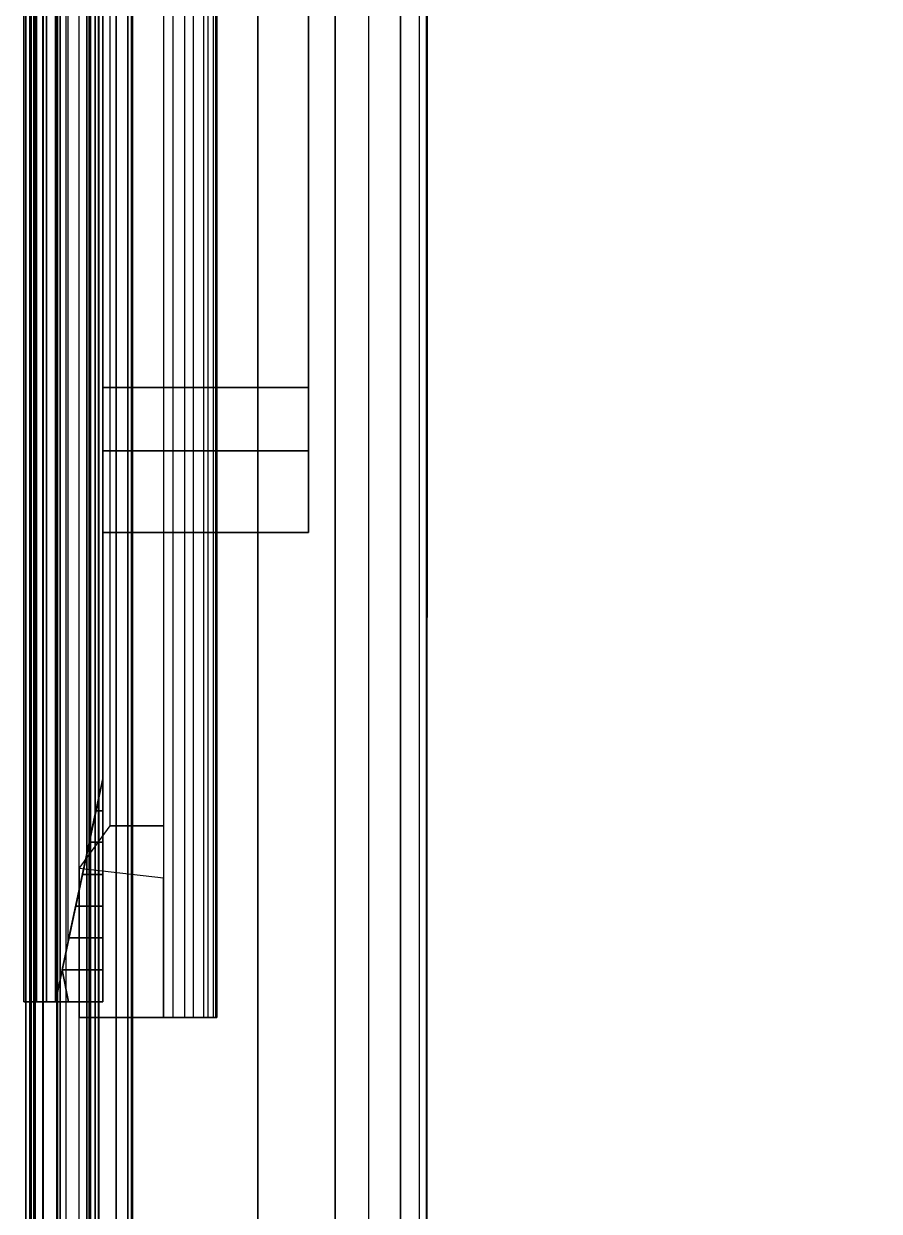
# Model space of a CAD drawing. Header units: inches. Extents: x -1 to 233, y 0 to 394.
# Drawn here: x -0.02 to 8.09, y 25.66 to 36.93 of the extents above; entities that cross this region are included whole.
import ezdxf

# ---------------------------------------------------------------- set-up
doc = ezdxf.new("R2010")
doc.units = ezdxf.units.IN
doc.header["$MEASUREMENT"] = 0
doc.layers.add('2', color=7, linetype='CONTINUOUS')

msp = doc.modelspace()

# ---------------------------------------------------------------- linework, layer by layer
at = {"layer": '2'}
for p, q in [((0, 0, 0.505), (0, 390, 0.505)), ((0, 16.2, 89.5), (0, 390, 89.5)), ((0, 16.2, 84.5), (0, 390, 84.5)), ((0, 16.2, 82.4), (0, 390, 82.4)), ((0, 0, 17.212), (0, 390, 17.212)), ((0, 0, 14.788), (0, 390, 14.788)), ((0.037, 0, 0.315), (0.037, 390, 0.315)), ((0.048, 0, 15.124), (0.048, 390, 15.124)), ((0.074, 16.2, 84.144), (0.074, 390, 84.144)), ((0.082, 16.2, 89.897), (0.082, 390, 89.897)), ((0.087, 16.2, 82.807), (0.087, 390, 82.807)), ((0.16, 0, 16.614), (0.16, 390, 16.614)), ((0.161, 0, 15.388), (0.161, 390, 15.388)), ((0.163, 0, 0.133), (0.163, 390, 0.133)), ((0.293, 16.2, 90.207), (0.293, 390, 90.207)), ((0.293, 16.2, 83.107), (0.293, 390, 83.107)), ((0.3, 16.2, 83.829), (0.3, 390, 83.829)), ((0.326, 0, 0.033), (0.326, 390, 0.033)), ((0.381, 0, 15.664), (0.381, 390, 15.664)), ((0.505, 0), (0.505, 390)), ((0.576, 16.2, 90.406), (0.576, 390, 90.406)), ((0.6, 0, 16.173), (0.6, 390, 16.173)), ((0.601, 16.2, 83.317), (0.601, 390, 83.317)), ((0.616, 16.2, 83.646), (0.616, 390, 83.646)), ((0.655, 0, 16.126), (0.655, 390, 16.126)), ((0.655, 0, 15.874), (0.655, 390, 15.874)), ((0.687, 0, 0.034), (0.687, 390, 0.034)), ((0.689, 0, 16.065), (0.689, 390, 16.065)), ((0.694, 0, 15.951), (0.694, 390, 15.951)), ((0.856, 0, 0.142), (0.856, 390, 0.142)), ((0.966, 0, 0.299), (0.966, 390, 0.299)), ((1, 16.2, 90.5), (1, 390, 90.5)), ((1, 16.2, 83.606), (1, 390, 83.606)), ((1, 16.2, 83.4), (1, 390, 83.4)), ((1.01, 0, 3.6), (1.01, 390, 3.6)), ((1.01, 0, 0.505), (1.01, 390, 0.505)), ((2.198, 0, 3.6), (2.198, 390, 3.6)), ((2.932, 0, 6.909), (2.932, 385.5, 6.909)), ((3.252, 0, 7.008), (3.252, 385.5, 7.008)), ((3.552, 0, 7.241), (3.552, 385.5, 7.241)), ((3.734, 0, 7.544), (3.734, 385.5, 7.544)), ((3.8, 0, 7.9), (3.8, 385.5, 7.9)), ((3.8, 0, 19.6), (3.8, 385.5, 19.6))]:
    msp.add_line(p, q, dxfattribs=at)
for points in [[(0.037, 0, 0.315), (0, 0, 0.505), (0, 390, 0.505), (0.037, 390, 0.315)], [(0, 0, 0.505), (0, 0, 14.788), (0, 390, 14.788), (0, 390, 0.505)], [(0.048, 0, 15.124), (0, 0, 14.788), (0, 390, 14.788), (0.048, 390, 15.124)], [(0.16, 390, 16.614), (0, 390, 17.212), (0, 0, 17.212), (0.16, 0, 16.614)], [(0, 0, 17.212), (0, 0, 82.4), (0, 390, 82.4), (0, 390, 17.212)], [(0, 390, 82.4), (0.087, 390, 82.807), (0.087, 16.2, 82.807), (0, 16.2, 82.4)], [(0.074, 390, 84.144), (0, 390, 84.5), (0, 16.2, 84.5), (0.074, 16.2, 84.144)], [(0, 16.2, 84.5), (0, 16.2, 89.5), (0, 390, 89.5), (0, 390, 84.5)], [(0, 390, 89.5), (0.082, 390, 89.897), (0.082, 16.2, 89.897), (0, 16.2, 89.5)], [(0.163, 390, 0.133), (0.037, 390, 0.315), (0.037, 0, 0.315), (0.163, 0, 0.133)], [(0.048, 390, 15.124), (0.161, 390, 15.388), (0.161, 0, 15.388), (0.048, 0, 15.124)], [(0.3, 16.2, 83.829), (0.074, 16.2, 84.144), (0.074, 390, 84.144), (0.3, 390, 83.829)], [(0.082, 16.2, 89.897), (0.293, 16.2, 90.207), (0.293, 390, 90.207), (0.082, 390, 89.897)], [(0.087, 16.2, 82.807), (0.293, 16.2, 83.107), (0.293, 390, 83.107), (0.087, 390, 82.807)], [(0.6, 0, 16.173), (0.16, 0, 16.614), (0.16, 390, 16.614), (0.6, 390, 16.173)], [(0.161, 0, 15.388), (0.381, 0, 15.664), (0.381, 390, 15.664), (0.161, 390, 15.388)], [(0.163, 0, 0.133), (0.326, 0, 0.033), (0.326, 390, 0.033), (0.163, 390, 0.133)], [(0.293, 390, 83.107), (0.601, 390, 83.317), (0.601, 16.2, 83.317), (0.293, 16.2, 83.107)], [(0.293, 390, 90.207), (0.576, 390, 90.406), (0.576, 16.2, 90.406), (0.293, 16.2, 90.207)], [(0.616, 390, 83.646), (0.3, 390, 83.829), (0.3, 16.2, 83.829), (0.616, 16.2, 83.646)], [(0.505, 390), (0.326, 390, 0.033), (0.326, 0, 0.033), (0.505, 0)], [(0.381, 390, 15.664), (0.655, 390, 15.874), (0.655, 0, 15.874), (0.381, 0, 15.664)], [(0.687, 0, 0.034), (0.505, 0), (0.505, 390), (0.687, 390, 0.034)], [(0.576, 16.2, 90.406), (1, 16.2, 90.5), (1, 390, 90.5), (0.576, 390, 90.406)], [(0.655, 390, 16.126), (0.6, 390, 16.173), (0.6, 0, 16.173), (0.655, 0, 16.126)], [(0.601, 16.2, 83.317), (1, 16.2, 83.4), (1, 390, 83.4), (0.601, 390, 83.317)], [(1, 16.2, 83.606), (0.616, 16.2, 83.646), (0.616, 390, 83.646), (1, 390, 83.606)], [(0.655, 0, 15.874), (0.694, 0, 15.951), (0.694, 390, 15.951), (0.655, 390, 15.874)], [(0.689, 0, 16.065), (0.655, 0, 16.126), (0.655, 390, 16.126), (0.689, 390, 16.065)], [(0.856, 390, 0.142), (0.687, 390, 0.034), (0.687, 0, 0.034), (0.856, 0, 0.142)], [(0.694, 390, 15.951), (0.689, 390, 16.065), (0.689, 0, 16.065), (0.694, 0, 15.951)], [(0.856, 0, 0.142), (0.966, 0, 0.299), (0.966, 390, 0.299), (0.856, 390, 0.142)], [(0.966, 0, 0.299), (1.01, 0, 0.505), (1.01, 390, 0.505), (0.966, 390, 0.299)], [(1, 390, 83.606), (1, 390, 83.4), (1, 16.2, 83.4), (1, 16.2, 83.606)], [(1.01, 390, 3.6), (1.01, 390, 0.505), (1.01, 0, 0.505), (1.01, 0, 3.6)], [(1.01, 0, 3.6), (2.198, 0, 3.6), (2.198, 390, 3.6), (1.01, 390, 3.6)], [(2.198, 0, 3.6), (2.932, 0, 6.909), (2.932, 385.5, 6.909), (2.198, 385.5, 3.6)], [(2.932, 0, 6.909), (3.252, 0, 7.008), (3.252, 385.5, 7.008), (2.932, 385.5, 6.909)], [(3.252, 385.5, 7.008), (3.552, 385.5, 7.241), (3.552, 0, 7.241), (3.252, 0, 7.008)], [(3.552, 0, 7.241), (3.734, 0, 7.544), (3.734, 385.5, 7.544), (3.552, 385.5, 7.241)], [(3.734, 385.5, 7.544), (3.8, 385.5, 7.9), (3.8, 0, 7.9), (3.734, 0, 7.544)], [(3.8, 385.5, 19.6), (3.8, 385.5, 7.9), (3.8, 0, 7.9), (3.8, 0, 19.6)], [(3.8, 0.9, 18.8), (46.1, 0.9, 18.8), (46.1, 377.4, 18.8), (3.8, 377.4, 18.8)], [(1, 373.8, 90.5), (11.8, 373.8, 90.5), (11.8, 0, 90.5), (1, 0, 90.5)], [(9.4, 0, 19.6), (3.8, 0, 19.6), (3.9, 373.8, 19.6), (9.4, 373.8, 19.6)], [(1.81, 27.5, 2), (1.01, 27.5, 2), (1.01, 77.5, 2), (1.81, 77.5, 2)], [(1.397, 77.5, 0.008), (1.305, 77.5), (1.305, 27.5), (1.397, 27.5, 0.008)], [(1.505, 27.5, 0.041), (1.397, 27.5, 0.008), (1.397, 77.5, 0.008), (1.505, 77.5, 0.041)], [(1.59, 77.5, 0.088), (1.505, 77.5, 0.041), (1.505, 27.5, 0.041), (1.59, 27.5, 0.088)], [(1.685, 27.5, 0.173), (1.59, 27.5, 0.088), (1.59, 77.5, 0.088), (1.685, 77.5, 0.173)], [(1.729, 77.5, 0.231), (1.685, 77.5, 0.173), (1.685, 27.5, 0.173), (1.729, 27.5, 0.231)], [(1.777, 27.5, 0.326), (1.729, 27.5, 0.231), (1.729, 77.5, 0.231), (1.777, 77.5, 0.326)], [(1.8, 77.5, 0.404), (1.777, 77.5, 0.326), (1.777, 27.5, 0.326), (1.8, 27.5, 0.404)], [(1.81, 27.5, 0.505), (1.8, 27.5, 0.404), (1.8, 77.5, 0.404), (1.81, 77.5, 0.505)], [(1.81, 77.5, 2), (1.81, 77.5, 0.505), (1.81, 27.5, 0.505), (1.81, 27.5, 2)], [(0.196, 77.35, 15.741), (-0.021, 77.35, 15.193), (-0.021, 27.65, 15.193), (0.196, 27.65, 15.741)], [(-0.021, 77.35, 15.193), (-0.021, 77.35, 0.448), (-0.021, 27.65, 0.448), (-0.021, 27.65, 15.193)], [(0.099, 77.35, 0.122), (-0.021, 77.35, 0.448), (-0.021, 27.65, 0.448), (0.099, 27.65, 0.122)], [(0.099, 27.65, 0.122), (0.279, 27.65, -0.014), (0.279, 77.35, -0.014), (0.099, 77.35, 0.122)], [(0.196, 27.65, 15.741), (0.729, 27.65, 15.992), (0.729, 77.35, 15.992), (0.196, 77.35, 15.741)], [(0.279, 77.35, -0.014), (0.397, 76.798, -0.038), (0.396, 28.202, -0.049), (0.279, 27.65, -0.014)], [(0.729, 77.35, 15.992), (0.729, 77.35, 15.743), (0.729, 27.65, 15.743), (0.729, 27.65, 15.992)], [(0.729, 75.233, 15.743), (0.729, 77.35, 15.743), (0.729, 77.35, 15.992), (0.729, 27.65, 15.992)], [(0.396, 28.202, -0.049), (0.729, 29.767, -0.108), (0.729, 75.233, -0.108), (0.397, 76.798, -0.038)], [(0.8, 75.681), (1.305, 75.681), (1.305, 29.319), (0.8, 29.319)], [(0.729, 29.767, -0.108), (0.729, 75.233, -0.108), (0.729, 75.233, 15.743), (0.729, 29.767, 15.743)], [(0.729, 27.65, 15.992), (0.729, 27.65, 15.743), (0.729, 29.767, 15.743), (0.729, 75.233, 15.743)], [(0.729, 75.233, 15.743), (0.729, 75.233, -0.108), (0.729, 29.767, -0.108), (0.729, 29.767, 15.743)], [(0.729, 32.88, 10.998), (2.679, 32.88, 10.998), (2.679, 42.28, 10.998), (0.729, 42.28, 10.998)], [(0.729, 32.88, 3.798), (2.679, 32.88, 3.798), (2.679, 42.28, 3.798), (0.729, 42.28, 3.798)], [(2.679, 32.88, 10.998), (2.679, 42.28, 10.998), (2.679, 41.68, 9.238), (2.679, 33.48, 9.238)], [(2.679, 41.68, 5.559), (2.679, 42.28, 3.798), (2.679, 32.88, 3.798), (2.679, 33.48, 5.559)], [(2.679, 33.48, 9.238), (0.729, 33.48, 9.238), (0.729, 41.68, 9.238), (2.679, 41.68, 9.238)], [(2.679, 41.68, 5.559), (0.729, 41.68, 5.559), (0.729, 33.48, 5.559), (2.679, 33.48, 5.559)], [(2.679, 33.48, 9.238), (0.729, 33.48, 9.238), (0.729, 33.48, 5.559), (2.679, 33.48, 5.559)], [(2.679, 32.88, 10.998), (2.679, 33.48, 9.238), (2.679, 33.48, 5.559), (2.679, 32.88, 3.798)], [(2.679, 32.88, 10.998), (0.729, 32.88, 10.998), (0.729, 32.88, 8.698), (2.679, 32.88, 8.698)], [(0.729, 32.88, 8.698), (0.729, 32.105, 8.698), (2.679, 32.105, 8.698), (2.679, 32.88, 8.698)], [(2.679, 32.105, 6.098), (2.679, 32.88, 6.098), (0.729, 32.88, 6.098), (0.729, 32.105, 6.098)], [(0.729, 32.88, 6.098), (2.679, 32.88, 6.098), (2.679, 32.88, 3.798), (0.729, 32.88, 3.798)], [(2.679, 32.88, 8.698), (2.679, 32.105, 8.698), (2.679, 32.105, 6.098), (2.679, 32.88, 6.098)], [(0.729, 32.105, 8.698), (2.679, 32.105, 8.698), (2.679, 32.105, 6.098), (0.729, 32.105, 6.098)], [(0.729, 29.767, 15.058), (0.729, 29.767, 15.058), (0.343, 27.952, 15.432), (0.279, 27.65, 15.162)], [(0.729, 29.767, -0.108), (0.396, 28.202, -0.049), (0.279, 27.65, 15.162), (0.729, 29.767, 15.058)], [(0.729, 29.767, 15.058), (0.408, 28.256, 15.533), (0.343, 27.952, 15.432), (0.729, 29.767, 15.058)], [(0.729, 29.767, 15.058), (0.729, 29.767, 15.058), (0.472, 28.557, 15.603), (0.408, 28.256, 15.533)], [(0.729, 29.767, 15.058), (0.729, 29.767, 15.058), (0.536, 28.859, 15.654), (0.472, 28.557, 15.603)], [(0.601, 29.163, 15.693), (0.601, 29.163, 15.693), (0.536, 28.859, 15.654), (0.729, 29.767, 15.058)], [(0.664, 29.463, 15.721), (0.664, 29.463, 15.721), (0.729, 29.767, 15.058), (0.601, 29.163, 15.693)], [(0.729, 29.767, 15.058), (0.729, 29.767, 15.058), (0.729, 29.767, 15.743), (0.664, 29.463, 15.721)], [(0.729, 29.767, 15.743), (0.729, 29.767, 15.743), (0.664, 29.463, 15.721), (0.729, 29.463, 15.743)], [(0.601, 29.163, 15.693), (0.729, 29.163, 15.743), (0.729, 29.463, 15.743), (0.664, 29.463, 15.721)], [(0.8, 29.319), (1.305, 29.319), (1.305, 28.822), (0.505, 28.916)], [(0.536, 28.859, 15.654), (0.729, 28.859, 15.743), (0.729, 29.163, 15.743), (0.601, 29.163, 15.693)], [(0.729, 28.859, 15.743), (0.536, 28.859, 15.654), (0.472, 28.557, 15.603), (0.729, 28.557, 15.743)], [(0.505, 28.916), (0.505, 27.5), (1.305, 27.5), (1.305, 28.822)], [(0.729, 28.557, 15.743), (0.472, 28.557, 15.603), (0.408, 28.256, 15.533), (0.729, 28.256, 15.743)], [(0.279, 27.65, 15.162), (0.396, 28.202, -0.049), (0.279, 27.65, -0.014)], [(0.729, 27.952, 15.743), (0.729, 28.256, 15.743), (0.408, 28.256, 15.533), (0.343, 27.952, 15.432)], [(0.279, 27.65, 15.162), (0.279, 27.65, 15.162), (0.405, 27.65, 15.529), (0.343, 27.952, 15.432)], [(0.405, 27.65, 15.529), (0.729, 27.65, 15.743), (0.729, 27.952, 15.743), (0.343, 27.952, 15.432)], [(0.279, 27.65, 15.162), (-0.021, 27.65, 15.193), (0.196, 27.65, 15.741), (0.405, 27.65, 15.529)], [(0.279, 27.65, 0.448), (-0.021, 27.65, 0.448), (-0.021, 27.65, 15.193), (0.279, 27.65, 15.162)], [(0.279, 27.65, 0.122), (0.099, 27.65, 0.122), (-0.021, 27.65, 0.448), (0.279, 27.65, 0.448)], [(0.279, 27.65, -0.014), (0.279, 27.65, -0.014), (0.279, 27.65, 0.122), (0.099, 27.65, 0.122)], [(0.405, 27.65, 15.529), (0.196, 27.65, 15.741), (0.729, 27.65, 15.992), (0.729, 27.65, 15.743)], [(0.505, 27.5), (1.305, 27.5), (0.671, 27.5, 0.028), (0.596, 27.5, 0.008)], [(0.671, 27.5, 0.028), (0.774, 27.5, 0.078), (0.866, 27.5, 0.152), (1.305, 27.5)], [(0.866, 27.5, 0.152), (0.928, 27.5, 0.23), (0.982, 27.5, 0.339), (1.305, 27.5)], [(0.982, 27.5, 0.339), (1.305, 27.5), (1.397, 27.5, 0.008), (1.505, 27.5, 0.041)], [(0.982, 27.5, 0.339), (1.505, 27.5, 0.041), (1.59, 27.5, 0.088), (1.685, 27.5, 0.173)], [(0.982, 27.5, 0.339), (1.685, 27.5, 0.173), (1.729, 27.5, 0.231), (1.777, 27.5, 0.326)], [(0.982, 27.5, 0.339), (1.777, 27.5, 0.326), (1.8, 27.5, 0.404), (1.81, 27.5, 0.505)], [(1.81, 27.5, 0.505), (0.982, 27.5, 0.339), (0.998, 27.5, 0.397), (1.008, 27.5, 0.465)], [(1.01, 27.5, 0.505), (1.81, 27.5, 0.505), (1.008, 27.5, 0.465)], [(1.01, 27.5, 0.505), (1.81, 27.5, 0.505), (1.81, 27.5, 2), (1.01, 27.5, 2)]]:
    msp.add_3dface(points, dxfattribs=at)

doc.saveas('drawing.dxf')
